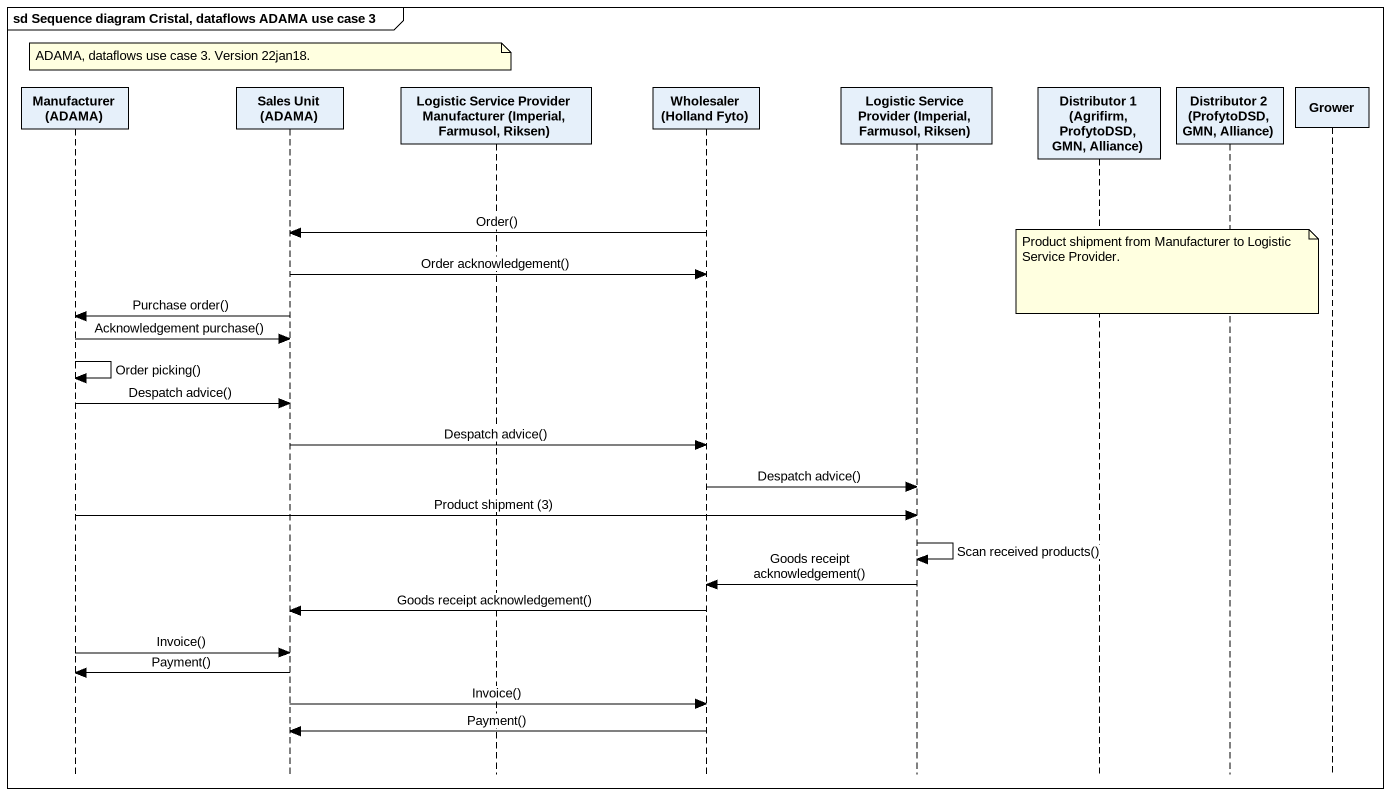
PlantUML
@startuml
mainframe sd Sequence diagram Cristal, dataflows ADAMA use case 3
hide footbox
participant "Manufacturer (ADAMA)" as Manufacturer_ADAMA
participant "Sales Unit (ADAMA)" as Sales_Unit_ADAMA
participant "Logistic Service Provider Manufacturer (Imperial, Farmusol, Riksen)" as Logistic_Service_Provider
participant "Wholesaler (Holland Fyto)" as Wholesaler_Holland_Fyto
participant "Logistic Service Provider (Imperial, Farmusol, Riksen)" as Logistic_Service_Provider_2
participant "Distributor 1 (Agrifirm, ProfytoDSD, GMN, Alliance)" as Distributor_1_Agrifirm
participant "Distributor 2 (ProfytoDSD, GMN, Alliance)" as Distributor_2_ProfytoDSD
participant Grower

note over Sales_Unit_ADAMA : ADAMA, dataflows use case 3. Version 22jan18.
Wholesaler_Holland_Fyto -> Sales_Unit_ADAMA : Order()
note over Distributor_2_ProfytoDSD : Product shipment from Manufacturer to Logistic Service Provider.
Sales_Unit_ADAMA -> Wholesaler_Holland_Fyto : Order acknowledgement()
Sales_Unit_ADAMA -> Manufacturer_ADAMA : Purchase order()
Manufacturer_ADAMA -> Sales_Unit_ADAMA : Acknowledgement purchase()
Manufacturer_ADAMA -> Manufacturer_ADAMA : Order picking()
Manufacturer_ADAMA -> Sales_Unit_ADAMA : Despatch advice()
Sales_Unit_ADAMA -> Wholesaler_Holland_Fyto : Despatch advice()
Wholesaler_Holland_Fyto -> Logistic_Service_Provider_2 : Despatch advice()
Manufacturer_ADAMA -> Logistic_Service_Provider_2 : Product shipment (3)
Logistic_Service_Provider_2 -> Logistic_Service_Provider_2 : Scan received products()
Logistic_Service_Provider_2 -> Wholesaler_Holland_Fyto : Goods receipt acknowledgement()
Wholesaler_Holland_Fyto -> Sales_Unit_ADAMA : Goods receipt acknowledgement()
Manufacturer_ADAMA -> Sales_Unit_ADAMA : Invoice()
Sales_Unit_ADAMA -> Manufacturer_ADAMA : Payment()
Sales_Unit_ADAMA -> Wholesaler_Holland_Fyto : Invoice()
Wholesaler_Holland_Fyto -> Sales_Unit_ADAMA : Payment()
@enduml
